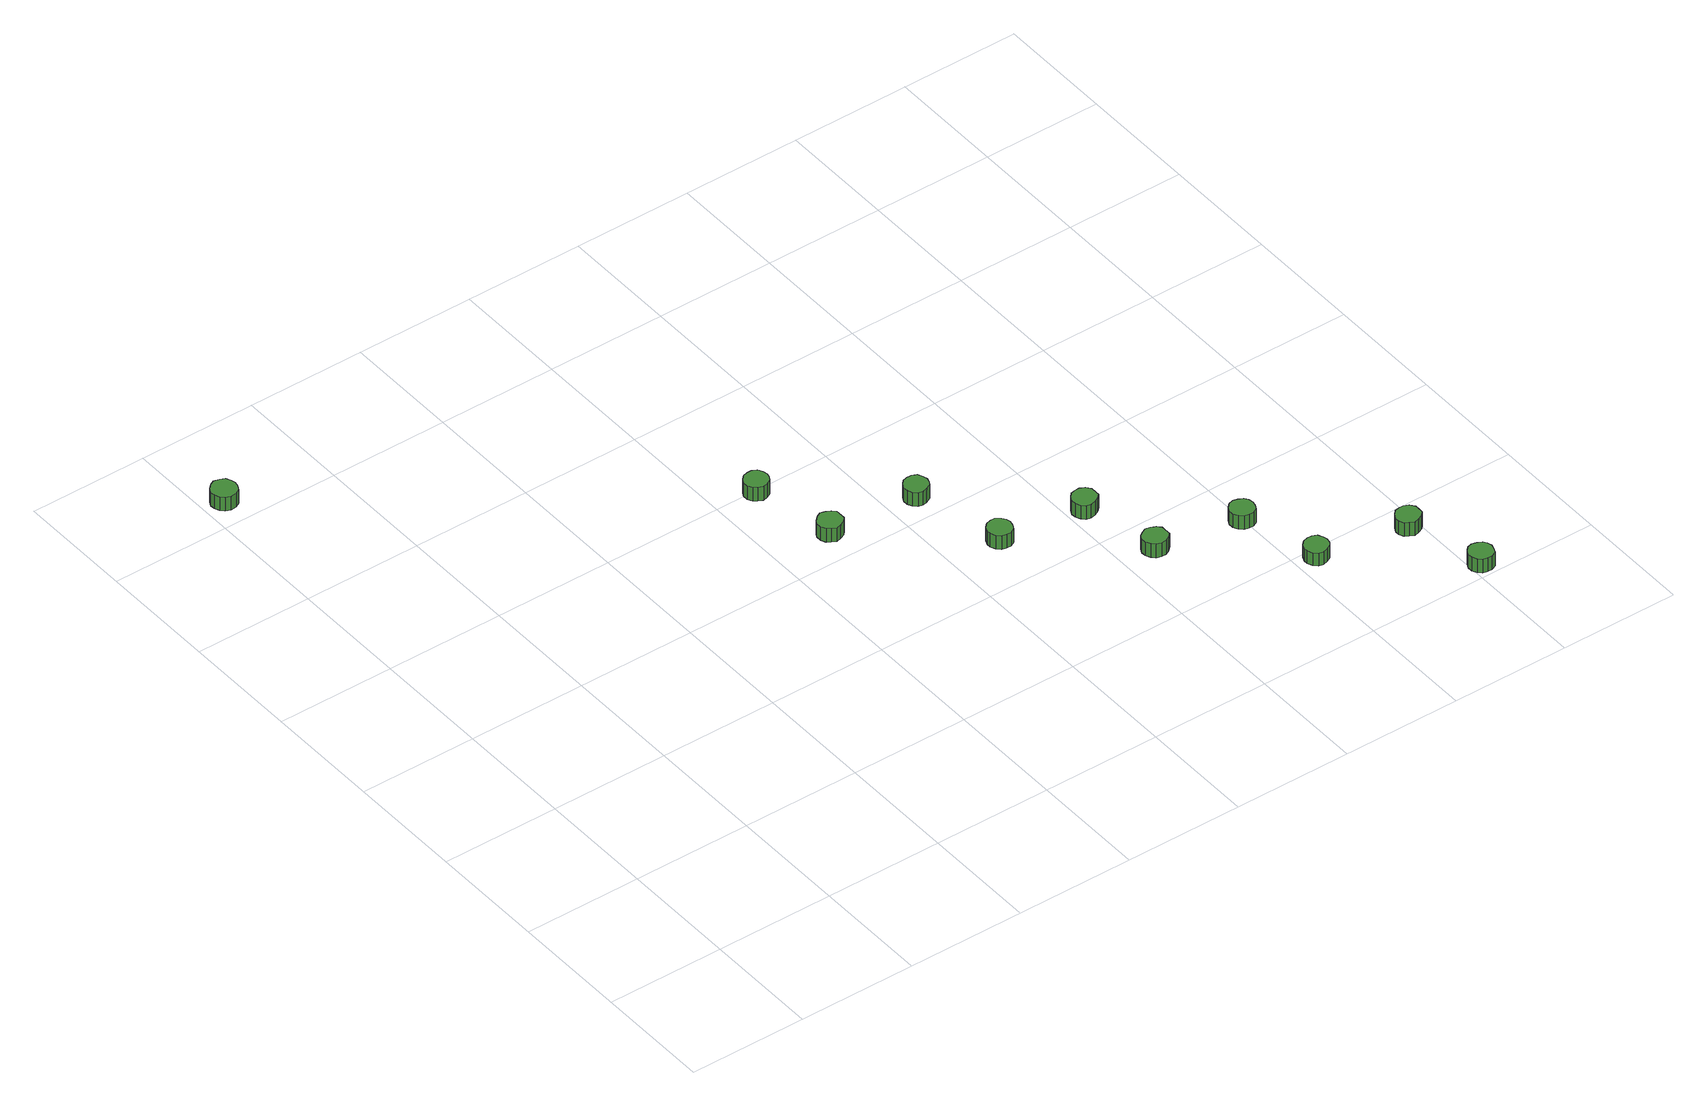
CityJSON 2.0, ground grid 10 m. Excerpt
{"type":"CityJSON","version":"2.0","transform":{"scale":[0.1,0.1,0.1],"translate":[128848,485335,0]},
"CityObjects":{
"tree1":{"type":"SolitaryVegetationObject","attributes":{"function":"something"},"geometry":[{"type":"MultiSurface","lod":"1","boundaries":[[[0,1,2,3,4,5,6,7,8,9,10,11,12,13,14]],[[15,16,17,18,19,20,21,22,23,24,25,26,27,28,29]],[[0,29,28,1]],[[1,28,27,2]],[[2,27,26,3]],[[3,26,25,4]],[[4,25,24,5]],[[5,24,23,6]],[[6,23,22,7]],[[7,22,21,8]],[[8,21,20,9]],[[9,20,19,10]],[[10,19,18,11]],[[11,18,17,12]],[[12,17,16,13]],[[13,16,15,14]],[[14,15,29,0]]]}]},
"tree2":{"type":"SolitaryVegetationObject","attributes":{"function":"something"},"geometry":[{"type":"MultiSurface","lod":"1","boundaries":[[[30,31,32,33,34,35,36,37,38,39,40,41,42,43,44]],[[45,46,47,48,49,50,51,52,53,54,55,56,57,58,59]],[[30,59,58,31]],[[31,58,57,32]],[[32,57,56,33]],[[33,56,55,34]],[[34,55,54,35]],[[35,54,53,36]],[[36,53,52,37]],[[37,52,51,38]],[[38,51,50,39]],[[39,50,49,40]],[[40,49,48,41]],[[41,48,47,42]],[[42,47,46,43]],[[43,46,45,44]],[[44,45,59,30]]]}]},
"tree3":{"type":"SolitaryVegetationObject","attributes":{"function":"something"},"geometry":[{"type":"MultiSurface","lod":"1","boundaries":[[[60,61,62,63,64,65,66,67,68,69,70,71,72,73,74]],[[75,76,77,78,79,80,81,82,83,84,85,86,87,88,89]],[[60,89,88,61]],[[61,88,87,62]],[[62,87,86,63]],[[63,86,85,64]],[[64,85,84,65]],[[65,84,83,66]],[[66,83,82,67]],[[67,82,81,68]],[[68,81,80,69]],[[69,80,79,70]],[[70,79,78,71]],[[71,78,77,72]],[[72,77,76,73]],[[73,76,75,74]],[[74,75,89,60]]]}]},
"tree4":{"type":"SolitaryVegetationObject","attributes":{"function":"something"},"geometry":[{"type":"MultiSurface","lod":"1","boundaries":[[[90,91,92,93,94,95,96,97,98,99,100,101,102,103,104]],[[105,106,107,108,109,110,111,112,113,114,115,116,117,118,119]],[[90,119,118,91]],[[91,118,117,92]],[[92,117,116,93]],[[93,116,115,94]],[[94,115,114,95]],[[95,114,113,96]],[[96,113,112,97]],[[97,112,111,98]],[[98,111,110,99]],[[99,110,109,100]],[[100,109,108,101]],[[101,108,107,102]],[[102,107,106,103]],[[103,106,105,104]],[[104,105,119,90]]]}]},
"tree5":{"type":"SolitaryVegetationObject","attributes":{"function":"something"},"geometry":[{"type":"MultiSurface","lod":"1","boundaries":[[[120,121,122,123,124,125,126,127,128,129,130,131,132,133,134]],[[135,136,137,138,139,140,141,142,143,144,145,146,147,148,149]],[[120,149,148,121]],[[121,148,147,122]],[[122,147,146,123]],[[123,146,145,124]],[[124,145,144,125]],[[125,144,143,126]],[[126,143,142,127]],[[127,142,141,128]],[[128,141,140,129]],[[129,140,139,130]],[[130,139,138,131]],[[131,138,137,132]],[[132,137,136,133]],[[133,136,135,134]],[[134,135,149,120]]]}]},
"tree6":{"type":"SolitaryVegetationObject","attributes":{"function":"something"},"geometry":[{"type":"MultiSurface","lod":"1","boundaries":[[[150,151,152,153,154,155,156,157,158,159,160,161,162,163,164]],[[165,166,167,168,169,170,171,172,173,174,175,176,177,178,179]],[[150,179,178,151]],[[151,178,177,152]],[[152,177,176,153]],[[153,176,175,154]],[[154,175,174,155]],[[155,174,173,156]],[[156,173,172,157]],[[157,172,171,158]],[[158,171,170,159]],[[159,170,169,160]],[[160,169,168,161]],[[161,168,167,162]],[[162,167,166,163]],[[163,166,165,164]],[[164,165,179,150]]]}]},
"tree7":{"type":"SolitaryVegetationObject","attributes":{"function":"something"},"geometry":[{"type":"MultiSurface","lod":"1","boundaries":[[[180,181,182,183,184,185,186,187,188,189,190,191,192,193,194]],[[195,196,197,198,199,200,201,202,203,204,205,206,207,208,209]],[[180,209,208,181]],[[181,208,207,182]],[[182,207,206,183]],[[183,206,205,184]],[[184,205,204,185]],[[185,204,203,186]],[[186,203,202,187]],[[187,202,201,188]],[[188,201,200,189]],[[189,200,199,190]],[[190,199,198,191]],[[191,198,197,192]],[[192,197,196,193]],[[193,196,195,194]],[[194,195,209,180]]]}]},
"tree8":{"type":"SolitaryVegetationObject","attributes":{"function":"something"},"geometry":[{"type":"MultiSurface","lod":"1","boundaries":[[[210,211,212,213,214,215,216,217,218,219,220,221,222,223,224]],[[225,226,227,228,229,230,231,232,233,234,235,236,237,238,239]],[[210,239,238,211]],[[211,238,237,212]],[[212,237,236,213]],[[213,236,235,214]],[[214,235,234,215]],[[215,234,233,216]],[[216,233,232,217]],[[217,232,231,218]],[[218,231,230,219]],[[219,230,229,220]],[[220,229,228,221]],[[221,228,227,222]],[[222,227,226,223]],[[223,226,225,224]],[[224,225,239,210]]]}]},
"tree9":{"type":"SolitaryVegetationObject","attributes":{"function":"something"},"geometry":[{"type":"MultiSurface","lod":"1","boundaries":[[[240,241,242,243,244,245,246,247,248,249,250,251,252,253,254]],[[255,256,257,258,259,260,261,262,263,264,265,266,267,268,269]],[[240,269,268,241]],[[241,268,267,242]],[[242,267,266,243]],[[243,266,265,244]],[[244,265,264,245]],[[245,264,263,246]],[[246,263,262,247]],[[247,262,261,248]],[[248,261,260,249]],[[249,260,259,250]],[[250,259,258,251]],[[251,258,257,252]],[[252,257,256,253]],[[253,256,255,254]],[[254,255,269,240]]]}]},
"tree10":{"type":"SolitaryVegetationObject","attributes":{"function":"something"},"geometry":[{"type":"MultiSurface","lod":"1","boundaries":[[[270,271,272,273,274,275,276,277,278,279,280,281,282,283,284]],[[285,286,287,288,289,290,291,292,293,294,295,296,297,298,299]],[[270,299,298,271]],[[271,298,297,272]],[[272,297,296,273]],[[273,296,295,274]],[[274,295,294,275]],[[275,294,293,276]],[[276,293,292,277]],[[277,292,291,278]],[[278,291,290,279]],[[279,290,289,280]],[[280,289,288,281]],[[281,288,287,282]],[[282,287,286,283]],[[283,286,285,284]],[[284,285,299,270]]]}]},
"tree11":{"type":"SolitaryVegetationObject","attributes":{"function":"something"},"geometry":[{"type":"MultiSurface","lod":"1","boundaries":[[[300,301,302,303,304,305,306,307,308,309,310,311,312,313,314]],[[315,316,317,318,319,320,321,322,323,324,325,326,327,328,329]],[[300,329,328,301]],[[301,328,327,302]],[[302,327,326,303]],[[303,326,325,304]],[[304,325,324,305]],[[305,324,323,306]],[[306,323,322,307]],[[307,322,321,308]],[[308,321,320,309]],[[309,320,319,310]],[[310,319,318,311]],[[311,318,317,312]],[[312,317,316,313]],[[313,316,315,314]],[[314,315,329,300]]]}]}
},
"vertices":[
[27,623,19],[26,627,19],[24,631,19],[20,633,19],[15,634,19],[11,632,19],[8,629,19],[6,625,19],[6,621,19],[8,617,19],[11,614,19],[15,612,19],[20,613,19],[24,615,19],[26,619,19],[26,619,6],[24,615,6],[20,613,6],[15,612,6],[11,614,6],[8,617,6],[6,621,6],[6,625,6],[8,629,6],[11,632,6],[15,634,6],[20,633,6],[24,631,6],[26,627,6],[27,623,6],
[359,327,18],[359,332,18],[356,335,18],[352,337,18],[348,338,18],[344,336,18],[341,333,18],[339,330,18],[339,325,18],[341,321,18],[344,319,18],[348,317,18],[352,318,18],[356,320,18],[359,323,18],[359,323,5],[356,320,5],[352,318,5],[348,317,5],[344,319,5],[341,321,5],[339,325,5],[339,330,5],[341,333,5],[344,336,5],[348,338,5],[352,337,5],[356,335,5],[359,332,5],[359,327,5],
[342,394,21],[341,398,21],[339,402,21],[335,404,21],[331,404,21],[327,403,21],[324,400,21],[322,396,21],[322,392,21],[324,388,21],[327,386,21],[331,384,21],[335,385,21],[339,387,21],[341,390,21],[341,390,8],[339,387,8],[335,385,8],[331,384,8],[327,386,8],[324,388,8],[322,392,8],[322,396,8],[324,400,8],[327,403,8],[331,404,8],[335,404,8],[339,402,8],[341,398,8],[342,394,8],
[432,319,21],[431,323,21],[429,327,21],[425,329,21],[421,329,21],[417,328,21],[414,325,21],[412,321,21],[412,317,21],[414,313,21],[417,310,21],[421,309,21],[425,310,21],[429,312,21],[431,315,21],[431,315,8],[429,312,8],[425,310,8],[421,309,8],[417,310,8],[414,313,8],[412,317,8],[412,321,8],[414,325,8],[417,328,8],[421,329,8],[425,329,8],[429,327,8],[431,323,8],[432,319,8],
[454,247,17],[453,251,17],[451,254,17],[447,257,17],[443,257,17],[439,256,17],[436,253,17],[434,249,17],[434,245,17],[436,241,17],[439,238,17],[443,237,17],[447,237,17],[451,239,17],[453,243,17],[453,243,4],[451,239,4],[447,237,4],[443,237,4],[439,238,4],[436,241,4],[434,245,4],[434,249,4],[436,253,4],[439,256,4],[443,257,4],[447,257,4],[451,254,4],[453,251,4],[454,247,4],
[538,170,18],[538,174,18],[535,177,18],[531,179,18],[527,180,18],[523,178,18],[520,176,18],[518,172,18],[518,168,18],[520,164,18],[523,161,18],[527,160,18],[531,160,18],[535,162,18],[538,165,18],[538,165,5],[535,162,5],[531,160,5],[527,160,5],[523,161,5],[520,164,5],[518,168,5],[518,172,5],[520,176,5],[523,178,5],[527,180,5],[531,179,5],[535,177,5],[538,174,5],[538,170,5],
[522,234,20],[522,238,20],[519,242,20],[515,244,20],[511,244,20],[507,243,20],[504,240,20],[502,236,20],[502,232,20],[504,228,20],[507,225,20],[511,224,20],[515,225,20],[519,227,20],[522,230,20],[522,230,7],[519,227,7],[515,225,7],[511,224,7],[507,225,7],[504,228,7],[502,232,7],[502,236,7],[504,240,7],[507,243,7],[511,244,7],[515,244,7],[519,242,7],[522,238,7],[522,234,7],
[607,155,20],[606,159,20],[604,162,20],[600,164,20],[596,165,20],[592,164,20],[589,161,20],[587,157,20],[587,153,20],[589,149,20],[592,146,20],[596,145,20],[600,145,20],[604,147,20],[606,151,20],[606,151,7],[604,147,7],[600,145,7],[596,145,7],[592,146,7],[589,149,7],[587,153,7],[587,157,7],[589,161,7],[592,164,7],[596,165,7],[600,164,7],[604,162,7],[606,159,7],[607,155,7],
[627,91,17],[626,95,17],[624,99,17],[620,101,17],[616,101,17],[612,100,17],[609,97,17],[607,93,17],[607,89,17],[609,85,17],[612,82,17],[616,81,17],[620,82,17],[624,84,17],[626,87,17],[626,87,5],[624,84,5],[620,82,5],[616,81,5],[612,82,5],[609,85,5],[607,89,5],[607,93,5],[609,97,5],[612,100,5],[616,101,5],[620,101,5],[624,99,5],[626,95,5],[627,91,5],
[718,12,18],[717,16,18],[715,19,18],[711,21,18],[707,22,18],[703,21,18],[700,18,18],[698,14,18],[698,10,18],[700,6,18],[703,3,18],[707,2,18],[711,2,18],[715,4,18],[717,8,18],[717,8,5],[715,4,5],[711,2,5],[707,2,5],[703,3,5],[700,6,5],[698,10,5],[698,14,5],[700,18,5],[703,21,5],[707,22,5],[711,21,5],[715,19,5],[717,16,5],[718,12,5],
[699,75,20],[699,79,20],[696,83,20],[692,85,20],[688,85,20],[684,84,20],[681,81,20],[679,77,20],[679,73,20],[681,69,20],[684,67,20],[688,65,20],[692,66,20],[696,68,20],[699,71,20],[699,71,7],[696,68,7],[692,66,7],[688,65,7],[684,67,7],[681,69,7],[679,73,7],[679,77,7],[681,81,7],[684,84,7],[688,85,7],[692,85,7],[696,83,7],[699,79,7],[699,75,7]
]}
